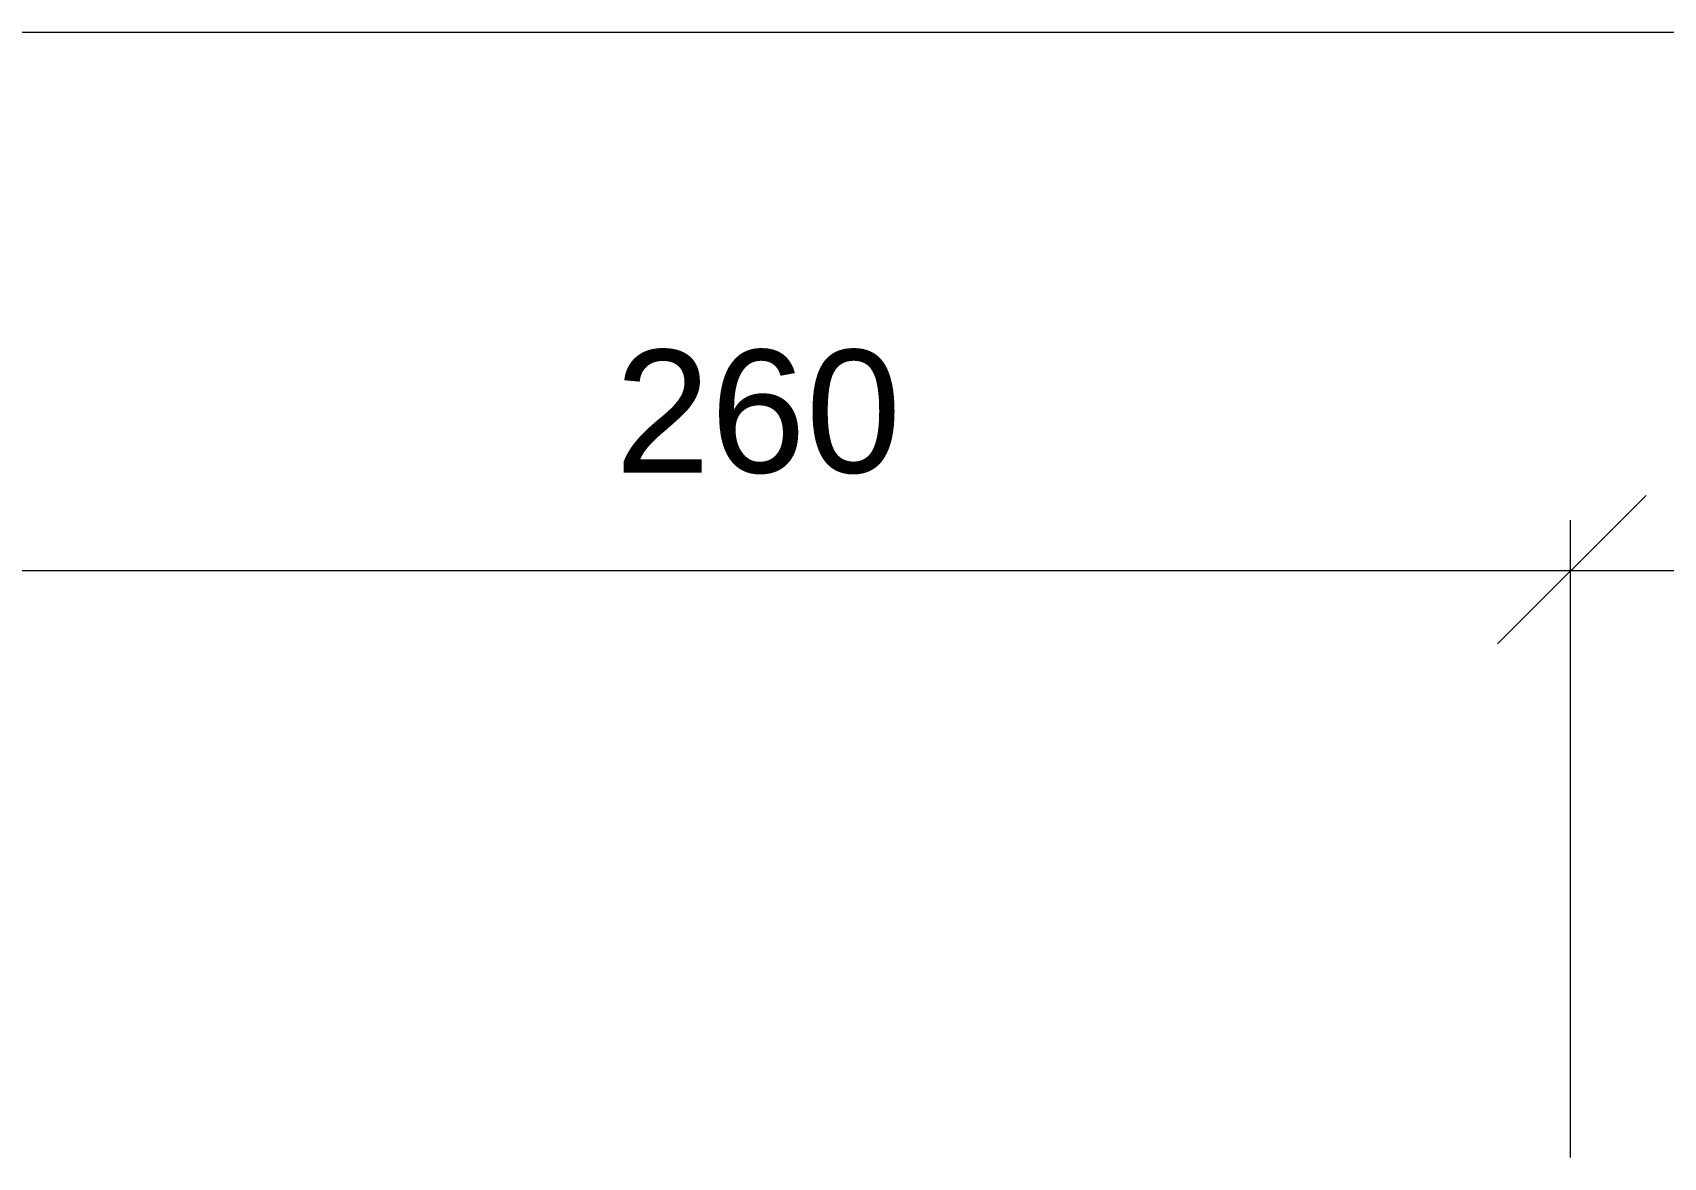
# Model space of a CAD drawing. Header units: millimetres. Extents: x 53 to 176, y -29 to 32.
# Drawn here: x 116.217 to 118.057, y -5.563 to -4.293 of the extents above; entities that cross this region are included whole.
import ezdxf

# ---------------------------------------------------------------- set-up
doc = ezdxf.new("R2010")
doc.units = ezdxf.units.MM
doc.layers.add('15 - Quadro de medição', color=6, linetype='Continuous')
doc.styles.add('Arial0', font='arial.ttf', dxfattribs={"height": 3.14658})

msp = doc.modelspace()

# ---------------------------------------------------------------- linework, layer by layer
at = {"layer": '15 - Quadro de medição', "color": 8, "linetype": 'Continuous', "lineweight": 20, "true_color": 0x000008}
for points in [[(125.4221, -4.2929), (112.3387, -4.2929), (112.3387, -4.2929)], [(117.8698, -4.9829), (118.0374, -4.8152), (118.0374, -4.8152)], [(118.0374, -4.8152), (117.8698, -4.9829), (117.8698, -4.9829)], [(117.9522, -5.5625), (117.9522, -4.8432), (117.9522, -4.8432)], [(117.9522, -5.5625), (117.9522, -4.8432), (117.9522, -4.8432)], [(118.0095, -4.9004), (116.0429, -4.9004), (116.0429, -4.9004)], [(119.8616, -4.9004), (117.8978, -4.9004), (117.8978, -4.9004)]]:
    msp.add_lwpolyline(points, dxfattribs=at)

# ---------------------------------------------------------------- texts
at = {"layer": '15 - Quadro de medição', "color": 7, "true_color": 0x000007, "style": 'Arial0'}
msp.add_text('260', height=0.13861, dxfattribs=at).set_placement((116.8739, -4.7896))

doc.saveas('drawing.dxf')
